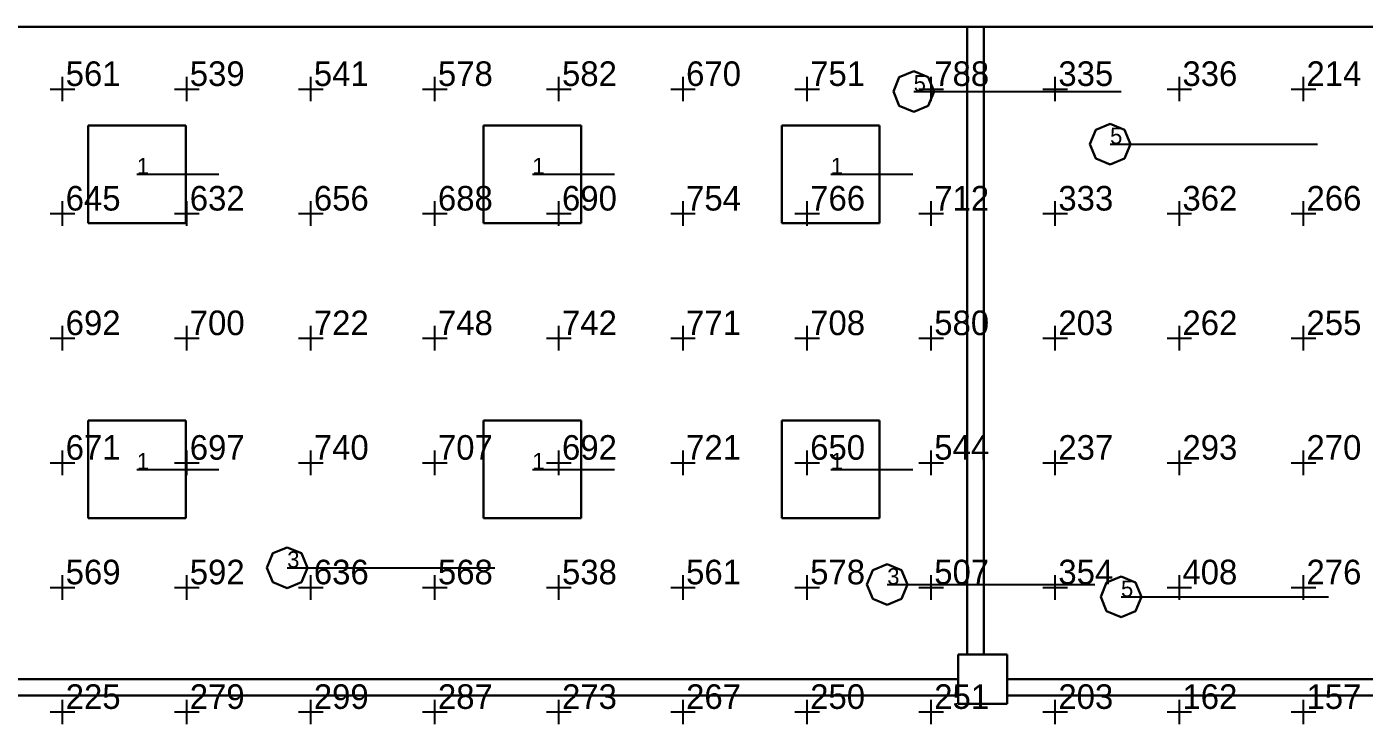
# Model space of a CAD drawing. Extents: x 0 to 48.5, y 0 to 23.7.
# Drawn here: x 6.21 to 14.37, y 18.54 to 22.8 of the extents above; entities that cross this region are included whole.
import ezdxf

# ---------------------------------------------------------------- set-up
doc = ezdxf.new("R2010")
doc.units = 0
doc.header["$MEASUREMENT"] = 0
for name, color, linetype in [('DLXFURN', 5, 'Continuous'), ('DLXLUM', 2, 'Continuous'), ('DLXLUMEX', 2, 'Continuous'), ('DLXSCENE', 7, 'Continuous'), ('DLXVAL', 3, 'Continuous')]:
    doc.layers.add(name, color=color, linetype=linetype)

# ---------------------------------------------------------------- blocks, each defined once
blk = doc.blocks.new('*U12')
for p, q in [((0.2975, 0.2975), (-0.2975, 0.2975)), ((-0.2975, 0.2975), (-0.2975, -0.2975)), ((-0.2975, 0.2975), (-0.2975, -0.2975)), ((-0.2975, -0.2975), (-0.2975, 0.2975)), ((-0.2975, 0.2975), (-0.2975, 0.2975)), ((0.2975, 0.2975), (-0.2975, 0.2975)), ((-0.2975, 0.2975), (-0.2975, 0.2975)), ((-0.2975, 0.2975), (0.2975, 0.2975)), ((-0.2975, -0.2975), (-0.2975, 0.2975)), ((-0.2975, 0.2975), (0.2975, 0.2975)), ((0.2975, -0.2975), (0.2975, 0.2975)), ((0.2975, 0.2975), (0.2975, 0.2975)), ((0.2975, -0.2975), (0.2975, 0.2975)), ((0.2975, 0.2975), (0.2975, 0.2975)), ((0.2975, 0.2975), (0.2975, -0.2975)), ((0.2975, 0.2975), (0.2975, -0.2975)), ((-0.2975, -0.2975), (0.2975, -0.2975)), ((-0.2975, -0.2975), (-0.2975, -0.2975)), ((-0.2975, -0.2975), (0.2975, -0.2975)), ((0.2975, -0.2975), (-0.2975, -0.2975)), ((-0.2975, -0.2975), (-0.2975, -0.2975)), ((0.2975, -0.2975), (-0.2975, -0.2975)), ((0.2975, -0.2975), (0.2975, -0.2975)), ((0.2975, -0.2975), (0.2975, -0.2975))]:
    blk.add_line(p, q)
at = {"color": 1}
blk.add_line((0, 0), (0.5, 0), dxfattribs=at)
at = {"layer": 'DLXLUMEX', "color": 7}
blk.add_text('1', height=0.1, dxfattribs=at).set_placement((0, 0))
blk = doc.blocks.new('*U23')
for p, q in [((0.2975, 0.2975), (-0.2975, 0.2975)), ((-0.2975, 0.2975), (-0.2975, -0.2975)), ((-0.2975, 0.2975), (-0.2975, -0.2975)), ((-0.2975, -0.2975), (-0.2975, 0.2975)), ((-0.2975, 0.2975), (-0.2975, 0.2975)), ((0.2975, 0.2975), (-0.2975, 0.2975)), ((-0.2975, 0.2975), (-0.2975, 0.2975)), ((-0.2975, 0.2975), (0.2975, 0.2975)), ((-0.2975, -0.2975), (-0.2975, 0.2975)), ((-0.2975, 0.2975), (0.2975, 0.2975)), ((0.2975, -0.2975), (0.2975, 0.2975)), ((0.2975, 0.2975), (0.2975, 0.2975)), ((0.2975, -0.2975), (0.2975, 0.2975)), ((0.2975, 0.2975), (0.2975, 0.2975)), ((0.2975, 0.2975), (0.2975, -0.2975)), ((0.2975, 0.2975), (0.2975, -0.2975)), ((-0.2975, -0.2975), (0.2975, -0.2975)), ((-0.2975, -0.2975), (-0.2975, -0.2975)), ((-0.2975, -0.2975), (0.2975, -0.2975)), ((0.2975, -0.2975), (-0.2975, -0.2975)), ((-0.2975, -0.2975), (-0.2975, -0.2975)), ((0.2975, -0.2975), (-0.2975, -0.2975)), ((0.2975, -0.2975), (0.2975, -0.2975)), ((0.2975, -0.2975), (0.2975, -0.2975))]:
    blk.add_line(p, q)
at = {"color": 1}
blk.add_line((0, 0), (0.5, 0), dxfattribs=at)
at = {"layer": 'DLXLUMEX', "color": 7}
blk.add_text('1', height=0.1, dxfattribs=at).set_placement((0, 0))
blk = doc.blocks.new('*U34')
for p, q in [((0.2975, 0.2975), (-0.2975, 0.2975)), ((-0.2975, 0.2975), (-0.2975, -0.2975)), ((-0.2975, 0.2975), (-0.2975, -0.2975)), ((-0.2975, -0.2975), (-0.2975, 0.2975)), ((-0.2975, 0.2975), (-0.2975, 0.2975)), ((0.2975, 0.2975), (-0.2975, 0.2975)), ((-0.2975, 0.2975), (-0.2975, 0.2975)), ((-0.2975, 0.2975), (0.2975, 0.2975)), ((-0.2975, -0.2975), (-0.2975, 0.2975)), ((-0.2975, 0.2975), (0.2975, 0.2975)), ((0.2975, -0.2975), (0.2975, 0.2975)), ((0.2975, 0.2975), (0.2975, 0.2975)), ((0.2975, -0.2975), (0.2975, 0.2975)), ((0.2975, 0.2975), (0.2975, 0.2975)), ((0.2975, 0.2975), (0.2975, -0.2975)), ((0.2975, 0.2975), (0.2975, -0.2975)), ((-0.2975, -0.2975), (0.2975, -0.2975)), ((-0.2975, -0.2975), (-0.2975, -0.2975)), ((-0.2975, -0.2975), (0.2975, -0.2975)), ((0.2975, -0.2975), (-0.2975, -0.2975)), ((-0.2975, -0.2975), (-0.2975, -0.2975)), ((0.2975, -0.2975), (-0.2975, -0.2975)), ((0.2975, -0.2975), (0.2975, -0.2975)), ((0.2975, -0.2975), (0.2975, -0.2975))]:
    blk.add_line(p, q)
at = {"color": 1}
blk.add_line((0, 0), (0.5, 0), dxfattribs=at)
at = {"layer": 'DLXLUMEX', "color": 7}
blk.add_text('1', height=0.1, dxfattribs=at).set_placement((0, 0))
blk = doc.blocks.new('*U45')
for p, q in [((0.2975, 0.2975), (-0.2975, 0.2975)), ((-0.2975, 0.2975), (-0.2975, -0.2975)), ((-0.2975, 0.2975), (-0.2975, -0.2975)), ((-0.2975, -0.2975), (-0.2975, 0.2975)), ((-0.2975, 0.2975), (-0.2975, 0.2975)), ((0.2975, 0.2975), (-0.2975, 0.2975)), ((-0.2975, 0.2975), (-0.2975, 0.2975)), ((-0.2975, 0.2975), (0.2975, 0.2975)), ((-0.2975, -0.2975), (-0.2975, 0.2975)), ((-0.2975, 0.2975), (0.2975, 0.2975)), ((0.2975, -0.2975), (0.2975, 0.2975)), ((0.2975, 0.2975), (0.2975, 0.2975)), ((0.2975, -0.2975), (0.2975, 0.2975)), ((0.2975, 0.2975), (0.2975, 0.2975)), ((0.2975, 0.2975), (0.2975, -0.2975)), ((0.2975, 0.2975), (0.2975, -0.2975)), ((-0.2975, -0.2975), (0.2975, -0.2975)), ((-0.2975, -0.2975), (-0.2975, -0.2975)), ((-0.2975, -0.2975), (0.2975, -0.2975)), ((0.2975, -0.2975), (-0.2975, -0.2975)), ((-0.2975, -0.2975), (-0.2975, -0.2975)), ((0.2975, -0.2975), (-0.2975, -0.2975)), ((0.2975, -0.2975), (0.2975, -0.2975)), ((0.2975, -0.2975), (0.2975, -0.2975))]:
    blk.add_line(p, q)
at = {"color": 1}
blk.add_line((0, 0), (0.5, 0), dxfattribs=at)
at = {"layer": 'DLXLUMEX', "color": 7}
blk.add_text('1', height=0.1, dxfattribs=at).set_placement((0, 0))
blk = doc.blocks.new('*U56')
for p, q in [((0.2975, 0.2975), (-0.2975, 0.2975)), ((-0.2975, 0.2975), (-0.2975, -0.2975)), ((-0.2975, 0.2975), (-0.2975, -0.2975)), ((-0.2975, -0.2975), (-0.2975, 0.2975)), ((-0.2975, 0.2975), (-0.2975, 0.2975)), ((0.2975, 0.2975), (-0.2975, 0.2975)), ((-0.2975, 0.2975), (-0.2975, 0.2975)), ((-0.2975, 0.2975), (0.2975, 0.2975)), ((-0.2975, -0.2975), (-0.2975, 0.2975)), ((-0.2975, 0.2975), (0.2975, 0.2975)), ((0.2975, -0.2975), (0.2975, 0.2975)), ((0.2975, 0.2975), (0.2975, 0.2975)), ((0.2975, -0.2975), (0.2975, 0.2975)), ((0.2975, 0.2975), (0.2975, 0.2975)), ((0.2975, 0.2975), (0.2975, -0.2975)), ((0.2975, 0.2975), (0.2975, -0.2975)), ((-0.2975, -0.2975), (0.2975, -0.2975)), ((-0.2975, -0.2975), (-0.2975, -0.2975)), ((-0.2975, -0.2975), (0.2975, -0.2975)), ((0.2975, -0.2975), (-0.2975, -0.2975)), ((-0.2975, -0.2975), (-0.2975, -0.2975)), ((0.2975, -0.2975), (-0.2975, -0.2975)), ((0.2975, -0.2975), (0.2975, -0.2975)), ((0.2975, -0.2975), (0.2975, -0.2975))]:
    blk.add_line(p, q)
at = {"color": 1}
blk.add_line((0, 0), (0.5, 0), dxfattribs=at)
at = {"layer": 'DLXLUMEX', "color": 7}
blk.add_text('1', height=0.1, dxfattribs=at).set_placement((0, 0))
blk = doc.blocks.new('*U67')
for p, q in [((0.2975, 0.2975), (-0.2975, 0.2975)), ((-0.2975, 0.2975), (-0.2975, -0.2975)), ((-0.2975, 0.2975), (-0.2975, -0.2975)), ((-0.2975, -0.2975), (-0.2975, 0.2975)), ((-0.2975, 0.2975), (-0.2975, 0.2975)), ((0.2975, 0.2975), (-0.2975, 0.2975)), ((-0.2975, 0.2975), (-0.2975, 0.2975)), ((-0.2975, 0.2975), (0.2975, 0.2975)), ((-0.2975, -0.2975), (-0.2975, 0.2975)), ((-0.2975, 0.2975), (0.2975, 0.2975)), ((0.2975, -0.2975), (0.2975, 0.2975)), ((0.2975, 0.2975), (0.2975, 0.2975)), ((0.2975, -0.2975), (0.2975, 0.2975)), ((0.2975, 0.2975), (0.2975, 0.2975)), ((0.2975, 0.2975), (0.2975, -0.2975)), ((0.2975, 0.2975), (0.2975, -0.2975)), ((-0.2975, -0.2975), (0.2975, -0.2975)), ((-0.2975, -0.2975), (-0.2975, -0.2975)), ((-0.2975, -0.2975), (0.2975, -0.2975)), ((0.2975, -0.2975), (-0.2975, -0.2975)), ((-0.2975, -0.2975), (-0.2975, -0.2975)), ((0.2975, -0.2975), (-0.2975, -0.2975)), ((0.2975, -0.2975), (0.2975, -0.2975)), ((0.2975, -0.2975), (0.2975, -0.2975))]:
    blk.add_line(p, q)
at = {"color": 1}
blk.add_line((0, 0), (0.5, 0), dxfattribs=at)
at = {"layer": 'DLXLUMEX', "color": 7}
blk.add_text('1', height=0.1, dxfattribs=at).set_placement((0, 0))
blk = doc.blocks.new('*U134')
for p, q in [((-0.124, 0), (-0.0877, 0.0877)), ((-0.0877, 0.0877), (-0.124, 0)), ((-0.0877, 0.0877), (-0.124, 0)), ((-0.124, 0), (-0.0877, 0.0877)), ((-0.0877, 0.0877), (0, 0.124)), ((0, 0.124), (-0.0877, 0.0877)), ((0, 0.124), (-0.0877, 0.0877)), ((-0.0877, 0.0877), (0, 0.124)), ((-0.0877, 0.0877), (-0.0877, 0.0877)), ((-0.0877, 0.0877), (-0.0877, 0.0877)), ((0, 0.124), (0.0877, 0.0877)), ((0.0877, 0.0877), (0, 0.124)), ((0, 0.124), (0, 0.124)), ((0.0877, 0.0877), (0, 0.124)), ((0, 0.124), (0, 0.124)), ((0, 0.124), (0.0877, 0.0877)), ((0.0877, 0.0877), (0.124, 0)), ((0.124, 0), (0.0877, 0.0877)), ((0.0877, 0.0877), (0.0877, 0.0877)), ((0.124, 0), (0.0877, 0.0877)), ((0.0877, 0.0877), (0.0877, 0.0877)), ((0.0877, 0.0877), (0.124, 0)), ((-0.0877, -0.0877), (-0.124, 0)), ((-0.124, 0), (-0.0877, -0.0877)), ((-0.124, 0), (-0.124, 0)), ((-0.124, 0), (-0.0877, -0.0877)), ((-0.0877, -0.0877), (-0.124, 0)), ((-0.124, 0), (-0.124, 0)), ((0.124, 0), (0.0877, -0.0877)), ((0.0877, -0.0877), (0.124, 0)), ((0.0877, -0.0877), (0.124, 0)), ((0.124, 0), (0.0877, -0.0877)), ((0.124, 0), (0.124, 0)), ((0.124, 0), (0.124, 0)), ((0, -0.124), (-0.0877, -0.0877)), ((-0.0877, -0.0877), (0, -0.124)), ((-0.0877, -0.0877), (-0.0877, -0.0877)), ((-0.0877, -0.0877), (0, -0.124)), ((0, -0.124), (-0.0877, -0.0877)), ((-0.0877, -0.0877), (-0.0877, -0.0877)), ((0.0877, -0.0877), (0, -0.124)), ((0, -0.124), (0.0877, -0.0877)), ((0, -0.124), (0.0877, -0.0877)), ((0.0877, -0.0877), (0, -0.124)), ((0, -0.124), (0, -0.124)), ((0, -0.124), (0, -0.124)), ((0.0877, -0.0877), (0.0877, -0.0877)), ((0.0877, -0.0877), (0.0877, -0.0877))]:
    blk.add_line(p, q)
at = {"color": 1}
blk.add_line((0, 0), (1.265, 0), dxfattribs=at)
at = {"layer": 'DLXLUMEX', "color": 7}
blk.add_text('5', height=0.1, dxfattribs=at).set_placement((0, 0))
blk = doc.blocks.new('*U145')
for p, q in [((-0.124, 0), (-0.0877, 0.0877)), ((-0.0877, 0.0877), (-0.124, 0)), ((-0.0877, 0.0877), (-0.124, 0)), ((-0.124, 0), (-0.0877, 0.0877)), ((-0.0877, 0.0877), (0, 0.124)), ((0, 0.124), (-0.0877, 0.0877)), ((0, 0.124), (-0.0877, 0.0877)), ((-0.0877, 0.0877), (0, 0.124)), ((-0.0877, 0.0877), (-0.0877, 0.0877)), ((-0.0877, 0.0877), (-0.0877, 0.0877)), ((0, 0.124), (0.0877, 0.0877)), ((0.0877, 0.0877), (0, 0.124)), ((0, 0.124), (0, 0.124)), ((0.0877, 0.0877), (0, 0.124)), ((0, 0.124), (0, 0.124)), ((0, 0.124), (0.0877, 0.0877)), ((0.0877, 0.0877), (0.124, 0)), ((0.124, 0), (0.0877, 0.0877)), ((0.0877, 0.0877), (0.0877, 0.0877)), ((0.124, 0), (0.0877, 0.0877)), ((0.0877, 0.0877), (0.0877, 0.0877)), ((0.0877, 0.0877), (0.124, 0)), ((-0.0877, -0.0877), (-0.124, 0)), ((-0.124, 0), (-0.0877, -0.0877)), ((-0.124, 0), (-0.124, 0)), ((-0.124, 0), (-0.0877, -0.0877)), ((-0.0877, -0.0877), (-0.124, 0)), ((-0.124, 0), (-0.124, 0)), ((0.124, 0), (0.0877, -0.0877)), ((0.0877, -0.0877), (0.124, 0)), ((0.0877, -0.0877), (0.124, 0)), ((0.124, 0), (0.0877, -0.0877)), ((0.124, 0), (0.124, 0)), ((0.124, 0), (0.124, 0)), ((0, -0.124), (-0.0877, -0.0877)), ((-0.0877, -0.0877), (0, -0.124)), ((-0.0877, -0.0877), (-0.0877, -0.0877)), ((-0.0877, -0.0877), (0, -0.124)), ((0, -0.124), (-0.0877, -0.0877)), ((-0.0877, -0.0877), (-0.0877, -0.0877)), ((0.0877, -0.0877), (0, -0.124)), ((0, -0.124), (0.0877, -0.0877)), ((0, -0.124), (0.0877, -0.0877)), ((0.0877, -0.0877), (0, -0.124)), ((0, -0.124), (0, -0.124)), ((0, -0.124), (0, -0.124)), ((0.0877, -0.0877), (0.0877, -0.0877)), ((0.0877, -0.0877), (0.0877, -0.0877))]:
    blk.add_line(p, q)
at = {"color": 1}
blk.add_line((0, 0), (1.265, 0), dxfattribs=at)
at = {"layer": 'DLXLUMEX', "color": 7}
blk.add_text('3', height=0.1, dxfattribs=at).set_placement((0, 0))
blk = doc.blocks.new('*U156')
for p, q in [((-0.124, 0), (-0.0877, 0.0877)), ((-0.0877, 0.0877), (-0.124, 0)), ((-0.0877, 0.0877), (-0.124, 0)), ((-0.124, 0), (-0.0877, 0.0877)), ((-0.0877, 0.0877), (0, 0.124)), ((0, 0.124), (-0.0877, 0.0877)), ((0, 0.124), (-0.0877, 0.0877)), ((-0.0877, 0.0877), (0, 0.124)), ((-0.0877, 0.0877), (-0.0877, 0.0877)), ((-0.0877, 0.0877), (-0.0877, 0.0877)), ((0, 0.124), (0.0877, 0.0877)), ((0.0877, 0.0877), (0, 0.124)), ((0, 0.124), (0, 0.124)), ((0.0877, 0.0877), (0, 0.124)), ((0, 0.124), (0, 0.124)), ((0, 0.124), (0.0877, 0.0877)), ((0.0877, 0.0877), (0.124, 0)), ((0.124, 0), (0.0877, 0.0877)), ((0.0877, 0.0877), (0.0877, 0.0877)), ((0.124, 0), (0.0877, 0.0877)), ((0.0877, 0.0877), (0.0877, 0.0877)), ((0.0877, 0.0877), (0.124, 0)), ((-0.0877, -0.0877), (-0.124, 0)), ((-0.124, 0), (-0.0877, -0.0877)), ((-0.124, 0), (-0.124, 0)), ((-0.124, 0), (-0.0877, -0.0877)), ((-0.0877, -0.0877), (-0.124, 0)), ((-0.124, 0), (-0.124, 0)), ((0.124, 0), (0.0877, -0.0877)), ((0.0877, -0.0877), (0.124, 0)), ((0.0877, -0.0877), (0.124, 0)), ((0.124, 0), (0.0877, -0.0877)), ((0.124, 0), (0.124, 0)), ((0.124, 0), (0.124, 0)), ((0, -0.124), (-0.0877, -0.0877)), ((-0.0877, -0.0877), (0, -0.124)), ((-0.0877, -0.0877), (-0.0877, -0.0877)), ((-0.0877, -0.0877), (0, -0.124)), ((0, -0.124), (-0.0877, -0.0877)), ((-0.0877, -0.0877), (-0.0877, -0.0877)), ((0.0877, -0.0877), (0, -0.124)), ((0, -0.124), (0.0877, -0.0877)), ((0, -0.124), (0.0877, -0.0877)), ((0.0877, -0.0877), (0, -0.124)), ((0, -0.124), (0, -0.124)), ((0, -0.124), (0, -0.124)), ((0.0877, -0.0877), (0.0877, -0.0877)), ((0.0877, -0.0877), (0.0877, -0.0877))]:
    blk.add_line(p, q)
at = {"color": 1}
blk.add_line((0, 0), (1.265, 0), dxfattribs=at)
at = {"layer": 'DLXLUMEX', "color": 7}
blk.add_text('3', height=0.1, dxfattribs=at).set_placement((0, 0))
blk = doc.blocks.new('*U168')
for p, q in [((-0.124, 0), (-0.0877, 0.0877)), ((-0.0877, 0.0877), (-0.124, 0)), ((-0.0877, 0.0877), (-0.124, 0)), ((-0.124, 0), (-0.0877, 0.0877)), ((-0.0877, 0.0877), (0, 0.124)), ((0, 0.124), (-0.0877, 0.0877)), ((0, 0.124), (-0.0877, 0.0877)), ((-0.0877, 0.0877), (0, 0.124)), ((-0.0877, 0.0877), (-0.0877, 0.0877)), ((-0.0877, 0.0877), (-0.0877, 0.0877)), ((0, 0.124), (0.0877, 0.0877)), ((0.0877, 0.0877), (0, 0.124)), ((0, 0.124), (0, 0.124)), ((0.0877, 0.0877), (0, 0.124)), ((0, 0.124), (0, 0.124)), ((0, 0.124), (0.0877, 0.0877)), ((0.0877, 0.0877), (0.124, 0)), ((0.124, 0), (0.0877, 0.0877)), ((0.0877, 0.0877), (0.0877, 0.0877)), ((0.124, 0), (0.0877, 0.0877)), ((0.0877, 0.0877), (0.0877, 0.0877)), ((0.0877, 0.0877), (0.124, 0)), ((-0.0877, -0.0877), (-0.124, 0)), ((-0.124, 0), (-0.0877, -0.0877)), ((-0.124, 0), (-0.124, 0)), ((-0.124, 0), (-0.0877, -0.0877)), ((-0.0877, -0.0877), (-0.124, 0)), ((-0.124, 0), (-0.124, 0)), ((0.124, 0), (0.0877, -0.0877)), ((0.0877, -0.0877), (0.124, 0)), ((0.0877, -0.0877), (0.124, 0)), ((0.124, 0), (0.0877, -0.0877)), ((0.124, 0), (0.124, 0)), ((0.124, 0), (0.124, 0)), ((0, -0.124), (-0.0877, -0.0877)), ((-0.0877, -0.0877), (0, -0.124)), ((-0.0877, -0.0877), (-0.0877, -0.0877)), ((-0.0877, -0.0877), (0, -0.124)), ((0, -0.124), (-0.0877, -0.0877)), ((-0.0877, -0.0877), (-0.0877, -0.0877)), ((0.0877, -0.0877), (0, -0.124)), ((0, -0.124), (0.0877, -0.0877)), ((0, -0.124), (0.0877, -0.0877)), ((0.0877, -0.0877), (0, -0.124)), ((0, -0.124), (0, -0.124)), ((0, -0.124), (0, -0.124)), ((0.0877, -0.0877), (0.0877, -0.0877)), ((0.0877, -0.0877), (0.0877, -0.0877))]:
    blk.add_line(p, q)
at = {"color": 1}
blk.add_line((0, 0), (1.265, 0), dxfattribs=at)
at = {"layer": 'DLXLUMEX', "color": 7}
blk.add_text('5', height=0.1, dxfattribs=at).set_placement((0, 0))
blk = doc.blocks.new('*U170')
for p, q in [((-0.124, 0), (-0.0877, 0.0877)), ((-0.0877, 0.0877), (-0.124, 0)), ((-0.0877, 0.0877), (-0.124, 0)), ((-0.124, 0), (-0.0877, 0.0877)), ((-0.0877, 0.0877), (0, 0.124)), ((0, 0.124), (-0.0877, 0.0877)), ((0, 0.124), (-0.0877, 0.0877)), ((-0.0877, 0.0877), (0, 0.124)), ((-0.0877, 0.0877), (-0.0877, 0.0877)), ((-0.0877, 0.0877), (-0.0877, 0.0877)), ((0, 0.124), (0.0877, 0.0877)), ((0.0877, 0.0877), (0, 0.124)), ((0, 0.124), (0, 0.124)), ((0.0877, 0.0877), (0, 0.124)), ((0, 0.124), (0, 0.124)), ((0, 0.124), (0.0877, 0.0877)), ((0.0877, 0.0877), (0.124, 0)), ((0.124, 0), (0.0877, 0.0877)), ((0.0877, 0.0877), (0.0877, 0.0877)), ((0.124, 0), (0.0877, 0.0877)), ((0.0877, 0.0877), (0.0877, 0.0877)), ((0.0877, 0.0877), (0.124, 0)), ((-0.0877, -0.0877), (-0.124, 0)), ((-0.124, 0), (-0.0877, -0.0877)), ((-0.124, 0), (-0.124, 0)), ((-0.124, 0), (-0.0877, -0.0877)), ((-0.0877, -0.0877), (-0.124, 0)), ((-0.124, 0), (-0.124, 0)), ((0.124, 0), (0.0877, -0.0877)), ((0.0877, -0.0877), (0.124, 0)), ((0.0877, -0.0877), (0.124, 0)), ((0.124, 0), (0.0877, -0.0877)), ((0.124, 0), (0.124, 0)), ((0.124, 0), (0.124, 0)), ((0, -0.124), (-0.0877, -0.0877)), ((-0.0877, -0.0877), (0, -0.124)), ((-0.0877, -0.0877), (-0.0877, -0.0877)), ((-0.0877, -0.0877), (0, -0.124)), ((0, -0.124), (-0.0877, -0.0877)), ((-0.0877, -0.0877), (-0.0877, -0.0877)), ((0.0877, -0.0877), (0, -0.124)), ((0, -0.124), (0.0877, -0.0877)), ((0, -0.124), (0.0877, -0.0877)), ((0.0877, -0.0877), (0, -0.124)), ((0, -0.124), (0, -0.124)), ((0, -0.124), (0, -0.124)), ((0.0877, -0.0877), (0.0877, -0.0877)), ((0.0877, -0.0877), (0.0877, -0.0877))]:
    blk.add_line(p, q)
at = {"color": 1}
blk.add_line((0, 0), (1.265, 0), dxfattribs=at)
at = {"layer": 'DLXLUMEX', "color": 7}
blk.add_text('5', height=0.1, dxfattribs=at).set_placement((0, 0))
blk = doc.blocks.new('*U85')
for p, q in [((6.666, -0.1), (0.6521, -0.1)), ((0.6521, -0.1), (6.666, -0.1)), ((6.666, -0.1), (6.666, -0.1)), ((19.18, -0.1), (6.966, -0.1)), ((6.966, -0.1), (6.966, -0.1)), ((6.966, -0.1), (19.18, -0.1)), ((6.666, -0.2), (0.776, -0.2)), ((0.776, -0.2), (6.666, -0.2)), ((6.666, -0.2), (6.666, -0.2)), ((19.176, -0.2), (6.966, -0.2)), ((6.966, -0.2), (6.966, -0.2)), ((6.966, -0.2), (19.176, -0.2))]:
    blk.add_line(p, q)
blk = doc.blocks.new('*U87')
for p, q in [((0.2, 4.0794), (0.1, 4.0794)), ((0.1, 4.0794), (0.1, 4.0794)), ((0.1, 4.0794), (0.2, 4.0794)), ((0.1, 0.2506), (0.1, 4.0794)), ((0.1, 4.0794), (0.1, 4.0794)), ((0.1, 4.0794), (0.1, 0.2506)), ((0.2, 4.0794), (0.2, 4.0794)), ((0.2, 0.2506), (0.2, 4.0794)), ((0.2, 4.0794), (0.2, 4.0794)), ((0.2, 4.0794), (0.2, 0.2506)), ((0.1, 0.2506), (0.1, 0.2506)), ((0.2, 0.2506), (0.2, 0.2506))]:
    blk.add_line(p, q)
blk = doc.blocks.new('*U146')
for p, q in [((0, 22.8), (26.4, 22.8)), ((26.4, 22.8), (0, 22.8))]:
    blk.add_line(p, q)
blk = doc.blocks.new('*U147')
for p, q in [((0, 22.8), (26.4, 22.8)), ((11.89, 18.9706), (11.89, 18.6706)), ((12.19, 18.9706), (11.89, 18.9706)), ((12.19, 18.6706), (12.19, 18.9706)), ((11.89, 18.6706), (12.19, 18.6706))]:
    blk.add_line(p, q)
blk = doc.blocks.new('*U148')
for p, q in [((26.4, 22.8), (0, 22.8)), ((11.89, 18.6706), (11.89, 18.9706)), ((11.89, 18.9706), (12.19, 18.9706)), ((12.19, 18.9706), (12.19, 18.6706)), ((12.19, 18.6706), (11.89, 18.6706))]:
    blk.add_line(p, q)
blk = doc.blocks.new('*U153')
for p, q in [((-0.15, 0.15), (-0.15, -0.15)), ((-0.15, -0.15), (-0.15, 0.15)), ((-0.15, 0.15), (-0.15, 0.15)), ((0.15, 0.15), (-0.15, 0.15)), ((-0.15, 0.15), (-0.15, 0.15)), ((-0.15, 0.15), (0.15, 0.15)), ((0.15, 0.15), (0.15, 0.15)), ((0.15, -0.15), (0.15, 0.15)), ((0.15, 0.15), (0.15, 0.15)), ((0.15, 0.15), (0.15, -0.15)), ((-0.15, -0.15), (-0.15, -0.15)), ((-0.15, -0.15), (0.15, -0.15)), ((0.15, -0.15), (-0.15, -0.15)), ((-0.15, -0.15), (-0.15, -0.15)), ((0.15, -0.15), (0.15, -0.15)), ((0.15, -0.15), (0.15, -0.15))]:
    blk.add_line(p, q)
blk = doc.blocks.new('*U159')
for p, q in [((6.8877, 22.8), (9.8877, 22.8)), ((9.8877, 22.8), (6.8877, 22.8)), ((6.8877, 22.8), (6.8877, 22.8)), ((9.8877, 22.8), (9.8877, 22.8)), ((12.7564, 22.8), (15.7564, 22.8)), ((15.7564, 22.8), (12.7564, 22.8)), ((12.7564, 22.8), (12.7564, 22.8))]:
    blk.add_line(p, q)
blk = doc.blocks.new('*U162')
for p, q in [((6.4304, 22.345, 0.7), (6.4304, 22.495, 0.7)), ((7.187, 22.345, 0.7), (7.187, 22.495, 0.7)), ((7.9435, 22.345, 0.7), (7.9435, 22.495, 0.7)), ((8.7, 22.345, 0.7), (8.7, 22.495, 0.7)), ((9.4565, 22.345, 0.7), (9.4565, 22.495, 0.7)), ((10.213, 22.345, 0.7), (10.213, 22.495, 0.7)), ((10.9696, 22.345, 0.7), (10.9696, 22.495, 0.7)), ((11.7261, 22.345, 0.7), (11.7261, 22.495, 0.7)), ((12.4826, 22.345, 0.7), (12.4826, 22.495, 0.7)), ((13.2391, 22.345, 0.7), (13.2391, 22.495, 0.7)), ((13.9957, 22.345, 0.7), (13.9957, 22.495, 0.7)), ((6.3554, 22.42, 0.7), (6.5054, 22.42, 0.7)), ((7.112, 22.42, 0.7), (7.262, 22.42, 0.7)), ((7.8685, 22.42, 0.7), (8.0185, 22.42, 0.7)), ((8.625, 22.42, 0.7), (8.775, 22.42, 0.7)), ((9.3815, 22.42, 0.7), (9.5315, 22.42, 0.7)), ((10.138, 22.42, 0.7), (10.288, 22.42, 0.7)), ((10.8946, 22.42, 0.7), (11.0446, 22.42, 0.7)), ((11.6511, 22.42, 0.7), (11.8011, 22.42, 0.7)), ((12.4076, 22.42, 0.7), (12.5576, 22.42, 0.7)), ((13.1641, 22.42, 0.7), (13.3141, 22.42, 0.7)), ((13.9207, 22.42, 0.7), (14.0707, 22.42, 0.7)), ((6.4304, 21.585, 0.7), (6.4304, 21.735, 0.7)), ((7.187, 21.585, 0.7), (7.187, 21.735, 0.7)), ((7.9435, 21.585, 0.7), (7.9435, 21.735, 0.7)), ((8.7, 21.585, 0.7), (8.7, 21.735, 0.7)), ((9.4565, 21.585, 0.7), (9.4565, 21.735, 0.7)), ((10.213, 21.585, 0.7), (10.213, 21.735, 0.7)), ((10.9696, 21.585, 0.7), (10.9696, 21.735, 0.7)), ((11.7261, 21.585, 0.7), (11.7261, 21.735, 0.7)), ((12.4826, 21.585, 0.7), (12.4826, 21.735, 0.7)), ((13.2391, 21.585, 0.7), (13.2391, 21.735, 0.7)), ((13.9957, 21.585, 0.7), (13.9957, 21.735, 0.7)), ((6.3554, 21.66, 0.7), (6.5054, 21.66, 0.7)), ((7.112, 21.66, 0.7), (7.262, 21.66, 0.7)), ((7.8685, 21.66, 0.7), (8.0185, 21.66, 0.7)), ((8.625, 21.66, 0.7), (8.775, 21.66, 0.7)), ((9.3815, 21.66, 0.7), (9.5315, 21.66, 0.7)), ((10.138, 21.66, 0.7), (10.288, 21.66, 0.7)), ((10.8946, 21.66, 0.7), (11.0446, 21.66, 0.7)), ((11.6511, 21.66, 0.7), (11.8011, 21.66, 0.7)), ((12.4076, 21.66, 0.7), (12.5576, 21.66, 0.7)), ((13.1641, 21.66, 0.7), (13.3141, 21.66, 0.7)), ((13.9207, 21.66, 0.7), (14.0707, 21.66, 0.7)), ((6.4304, 20.825, 0.7), (6.4304, 20.975, 0.7)), ((7.187, 20.825, 0.7), (7.187, 20.975, 0.7)), ((7.9435, 20.825, 0.7), (7.9435, 20.975, 0.7)), ((8.7, 20.825, 0.7), (8.7, 20.975, 0.7)), ((9.4565, 20.825, 0.7), (9.4565, 20.975, 0.7)), ((10.213, 20.825, 0.7), (10.213, 20.975, 0.7)), ((10.9696, 20.825, 0.7), (10.9696, 20.975, 0.7)), ((11.7261, 20.825, 0.7), (11.7261, 20.975, 0.7)), ((12.4826, 20.825, 0.7), (12.4826, 20.975, 0.7)), ((13.2391, 20.825, 0.7), (13.2391, 20.975, 0.7)), ((13.9957, 20.825, 0.7), (13.9957, 20.975, 0.7)), ((6.3554, 20.9, 0.7), (6.5054, 20.9, 0.7)), ((7.112, 20.9, 0.7), (7.262, 20.9, 0.7)), ((7.8685, 20.9, 0.7), (8.0185, 20.9, 0.7)), ((8.625, 20.9, 0.7), (8.775, 20.9, 0.7)), ((9.3815, 20.9, 0.7), (9.5315, 20.9, 0.7)), ((10.138, 20.9, 0.7), (10.288, 20.9, 0.7)), ((10.8946, 20.9, 0.7), (11.0446, 20.9, 0.7)), ((11.6511, 20.9, 0.7), (11.8011, 20.9, 0.7)), ((12.4076, 20.9, 0.7), (12.5576, 20.9, 0.7)), ((13.1641, 20.9, 0.7), (13.3141, 20.9, 0.7)), ((13.9207, 20.9, 0.7), (14.0707, 20.9, 0.7)), ((6.4304, 20.065, 0.7), (6.4304, 20.215, 0.7)), ((7.187, 20.065, 0.7), (7.187, 20.215, 0.7)), ((7.9435, 20.065, 0.7), (7.9435, 20.215, 0.7)), ((8.7, 20.065, 0.7), (8.7, 20.215, 0.7)), ((9.4565, 20.065, 0.7), (9.4565, 20.215, 0.7)), ((10.213, 20.065, 0.7), (10.213, 20.215, 0.7)), ((10.9696, 20.065, 0.7), (10.9696, 20.215, 0.7)), ((11.7261, 20.065, 0.7), (11.7261, 20.215, 0.7)), ((12.4826, 20.065, 0.7), (12.4826, 20.215, 0.7)), ((13.2391, 20.065, 0.7), (13.2391, 20.215, 0.7)), ((13.9957, 20.065, 0.7), (13.9957, 20.215, 0.7)), ((6.3554, 20.14, 0.7), (6.5054, 20.14, 0.7)), ((7.112, 20.14, 0.7), (7.262, 20.14, 0.7)), ((7.8685, 20.14, 0.7), (8.0185, 20.14, 0.7)), ((8.625, 20.14, 0.7), (8.775, 20.14, 0.7)), ((9.3815, 20.14, 0.7), (9.5315, 20.14, 0.7)), ((10.138, 20.14, 0.7), (10.288, 20.14, 0.7)), ((10.8946, 20.14, 0.7), (11.0446, 20.14, 0.7)), ((11.6511, 20.14, 0.7), (11.8011, 20.14, 0.7)), ((12.4076, 20.14, 0.7), (12.5576, 20.14, 0.7)), ((13.1641, 20.14, 0.7), (13.3141, 20.14, 0.7)), ((13.9207, 20.14, 0.7), (14.0707, 20.14, 0.7)), ((6.4304, 19.305, 0.7), (6.4304, 19.455, 0.7)), ((7.187, 19.305, 0.7), (7.187, 19.455, 0.7)), ((7.9435, 19.305, 0.7), (7.9435, 19.455, 0.7)), ((8.7, 19.305, 0.7), (8.7, 19.455, 0.7)), ((9.4565, 19.305, 0.7), (9.4565, 19.455, 0.7)), ((10.213, 19.305, 0.7), (10.213, 19.455, 0.7)), ((10.9696, 19.305, 0.7), (10.9696, 19.455, 0.7)), ((11.7261, 19.305, 0.7), (11.7261, 19.455, 0.7)), ((12.4826, 19.305, 0.7), (12.4826, 19.455, 0.7)), ((13.2391, 19.305, 0.7), (13.2391, 19.455, 0.7)), ((13.9957, 19.305, 0.7), (13.9957, 19.455, 0.7)), ((6.3554, 19.38, 0.7), (6.5054, 19.38, 0.7)), ((7.112, 19.38, 0.7), (7.262, 19.38, 0.7)), ((7.8685, 19.38, 0.7), (8.0185, 19.38, 0.7)), ((8.625, 19.38, 0.7), (8.775, 19.38, 0.7)), ((9.3815, 19.38, 0.7), (9.5315, 19.38, 0.7)), ((10.138, 19.38, 0.7), (10.288, 19.38, 0.7)), ((10.8946, 19.38, 0.7), (11.0446, 19.38, 0.7)), ((11.6511, 19.38, 0.7), (11.8011, 19.38, 0.7)), ((12.4076, 19.38, 0.7), (12.5576, 19.38, 0.7)), ((13.1641, 19.38, 0.7), (13.3141, 19.38, 0.7)), ((13.9207, 19.38, 0.7), (14.0707, 19.38, 0.7)), ((6.4304, 18.545, 0.7), (6.4304, 18.695, 0.7)), ((7.187, 18.545, 0.7), (7.187, 18.695, 0.7)), ((7.9435, 18.545, 0.7), (7.9435, 18.695, 0.7)), ((8.7, 18.545, 0.7), (8.7, 18.695, 0.7)), ((9.4565, 18.545, 0.7), (9.4565, 18.695, 0.7)), ((10.213, 18.545, 0.7), (10.213, 18.695, 0.7)), ((10.9696, 18.545, 0.7), (10.9696, 18.695, 0.7)), ((11.7261, 18.545, 0.7), (11.7261, 18.695, 0.7)), ((12.4826, 18.545, 0.7), (12.4826, 18.695, 0.7)), ((13.2391, 18.545, 0.7), (13.2391, 18.695, 0.7)), ((13.9957, 18.545, 0.7), (13.9957, 18.695, 0.7)), ((6.3554, 18.62, 0.7), (6.5054, 18.62, 0.7)), ((7.112, 18.62, 0.7), (7.262, 18.62, 0.7)), ((7.8685, 18.62, 0.7), (8.0185, 18.62, 0.7)), ((8.625, 18.62, 0.7), (8.775, 18.62, 0.7)), ((9.3815, 18.62, 0.7), (9.5315, 18.62, 0.7)), ((10.138, 18.62, 0.7), (10.288, 18.62, 0.7)), ((10.8946, 18.62, 0.7), (11.0446, 18.62, 0.7)), ((11.6511, 18.62, 0.7), (11.8011, 18.62, 0.7)), ((12.4076, 18.62, 0.7), (12.5576, 18.62, 0.7)), ((13.1641, 18.62, 0.7), (13.3141, 18.62, 0.7)), ((13.9207, 18.62, 0.7), (14.0707, 18.62, 0.7))]:
    blk.add_line(p, q)
at = {"layer": 'DLXVAL'}
for s, p in [('561', (6.4492, 22.4387, 0.7)), ('539', (7.2057, 22.4387, 0.7)), ('541', (7.9622, 22.4387, 0.7)), ('578', (8.7187, 22.4387, 0.7)), ('582', (9.4753, 22.4387, 0.7)), ('670', (10.2318, 22.4387, 0.7)), ('751', (10.9883, 22.4387, 0.7)), ('788', (11.7448, 22.4387, 0.7)), ('335', (12.5014, 22.4387, 0.7)), ('336', (13.2579, 22.4387, 0.7)), ('214', (14.0144, 22.4387, 0.7)), ('645', (6.4492, 21.6787, 0.7)), ('632', (7.2057, 21.6787, 0.7)), ('656', (7.9622, 21.6787, 0.7)), ('688', (8.7187, 21.6787, 0.7)), ('690', (9.4753, 21.6787, 0.7)), ('754', (10.2318, 21.6787, 0.7)), ('766', (10.9883, 21.6787, 0.7)), ('712', (11.7448, 21.6787, 0.7)), ('333', (12.5014, 21.6787, 0.7)), ('362', (13.2579, 21.6787, 0.7)), ('266', (14.0144, 21.6787, 0.7)), ('692', (6.4492, 20.9187, 0.7)), ('700', (7.2057, 20.9187, 0.7)), ('722', (7.9622, 20.9187, 0.7)), ('748', (8.7187, 20.9187, 0.7)), ('742', (9.4753, 20.9187, 0.7)), ('771', (10.2318, 20.9187, 0.7)), ('708', (10.9883, 20.9187, 0.7)), ('580', (11.7448, 20.9187, 0.7)), ('203', (12.5014, 20.9187, 0.7)), ('262', (13.2579, 20.9187, 0.7)), ('255', (14.0144, 20.9187, 0.7)), ('671', (6.4492, 20.1587, 0.7)), ('697', (7.2057, 20.1587, 0.7)), ('740', (7.9622, 20.1587, 0.7)), ('707', (8.7187, 20.1587, 0.7)), ('692', (9.4753, 20.1587, 0.7)), ('721', (10.2318, 20.1587, 0.7)), ('650', (10.9883, 20.1587, 0.7)), ('544', (11.7448, 20.1587, 0.7)), ('237', (12.5014, 20.1587, 0.7)), ('293', (13.2579, 20.1587, 0.7)), ('270', (14.0144, 20.1587, 0.7)), ('569', (6.4492, 19.3987, 0.7)), ('592', (7.2057, 19.3987, 0.7)), ('636', (7.9622, 19.3987, 0.7)), ('568', (8.7187, 19.3987, 0.7)), ('538', (9.4753, 19.3987, 0.7)), ('561', (10.2318, 19.3987, 0.7)), ('578', (10.9883, 19.3987, 0.7)), ('507', (11.7448, 19.3987, 0.7)), ('354', (12.5014, 19.3987, 0.7)), ('408', (13.2579, 19.3987, 0.7)), ('276', (14.0144, 19.3987, 0.7)), ('225', (6.4492, 18.6387, 0.7)), ('279', (7.2057, 18.6387, 0.7)), ('299', (7.9622, 18.6387, 0.7)), ('287', (8.7187, 18.6387, 0.7)), ('273', (9.4753, 18.6387, 0.7)), ('267', (10.2318, 18.6387, 0.7)), ('250', (10.9883, 18.6387, 0.7)), ('251', (11.7448, 18.6387, 0.7)), ('203', (12.5014, 18.6387, 0.7)), ('162', (13.2579, 18.6387, 0.7)), ('157', (14.0144, 18.6387, 0.7))]:
    blk.add_text(s, height=0.15, dxfattribs=at).set_placement(p)

msp = doc.modelspace()

# ---------------------------------------------------------------- block references
at = {"layer": 'DLXFURN'}
for name, p in [('*U87', (11.8461, 18.72)), ('*U85', (5.224, 18.9206))]:
    msp.add_blockref(name, p, dxfattribs=at)
at = {"layer": 'DLXLUM'}
for name, p in [('*U134', (11.6195, 22.4046)), ('*U23', (6.8837, 21.9)), ('*U45', (9.2946, 21.9)), ('*U67', (11.1137, 21.9)), ('*U168', (12.817, 22.0841)), ('*U12', (6.8837, 20.1)), ('*U34', (9.2946, 20.1)), ('*U56', (11.1137, 20.1)), ('*U156', (7.8, 19.5)), ('*U145', (11.4583, 19.3969)), ('*U170', (12.8835, 19.3218))]:
    msp.add_blockref(name, p, dxfattribs=at)
at = {"layer": 'DLXSCENE'}
for name, p in [('*U146', (0, 0)), ('*U147', (0, 0)), ('*U148', (0, 0)), ('*U159', (0, 0)), ('*U153', (12.04, 18.8206))]:
    msp.add_blockref(name, p, dxfattribs=at)
at = {"layer": 'DLXVAL'}
msp.add_blockref('*U162', (0, 0), dxfattribs=at)

doc.saveas('drawing.dxf')
